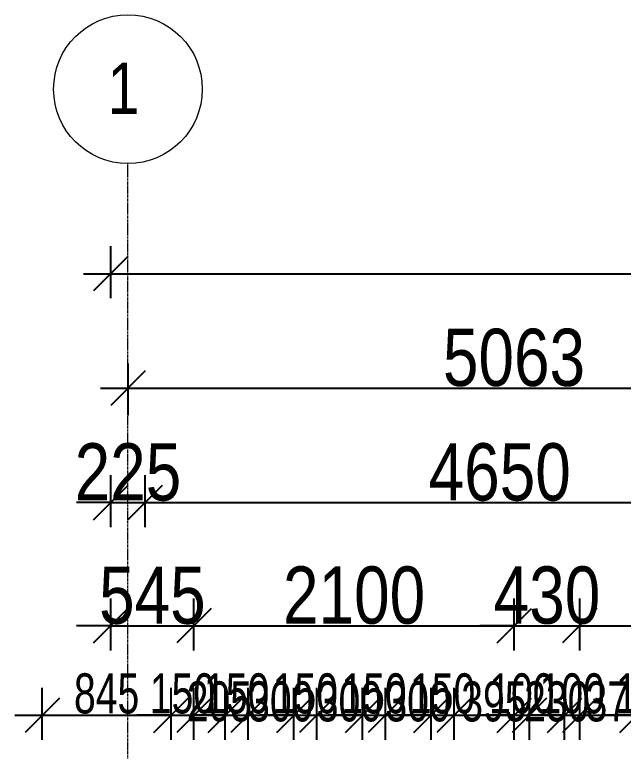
# Model space of a CAD drawing. Header units: millimetres. Extents: x -35190 to 411743, y -233114 to 23872.
# Drawn here: x 128654 to 132645, y 11760 to 16586 of the extents above; entities that cross this region are included whole.
import ezdxf

# ---------------------------------------------------------------- set-up
doc = ezdxf.new("R2010")
doc.units = ezdxf.units.MM
doc.linetypes.add('Grid Line', pattern=[22.225, 12.7, -3.175, 3.175, -3.175])
for name, color, linetype, lineweight in [('A-ANNO-DIMS', 211, 'Continuous', 9), ('S-GRID', 1, 'Continuous', 9), ('S-GRID-IDEN', 1, 'Continuous', 9)]:
    doc.layers.add(name, color=color, linetype=linetype, lineweight=lineweight)
doc.styles.add('Arial_3', font='arial.ttf', dxfattribs={"width": 0.8, "height": 375})
doc.styles.add('Arial_8', font='arial.ttf', dxfattribs={"width": 0.7, "height": 262.5})
doc.dimstyles.new('main_4_5mm', dxfattribs={"dimscale": 304.8, "dimtxt": 382.597275, "dimasz": 0.738189, "dimexe": 0.590551, "dimexo": 0.0625, "dimgap": 0.024606, "dimtad": 1, "dimdec": 0, "dimzin": 0, "dimdsep": 46, "dimtxsty": 'Arial_3', "dimblk1": 'OBLIQUE', "dimblk2": 'OBLIQUE', "dimsah": 1, "dimcen": 0.09, "dimdle": 0.590551, "dimazin": 0, "dimtfac": 1, "dimtdec": 4, "dimtix": 1, "dimtmove": 0, "dimatfit": 3, "dimfxl": 0.590551, "dimfxlon": 1, "dimtvp": 1, "dimtolj": 1, "dimtzin": 0, "dimarcsym": 2})
doc.dimstyles.new('small_3_0mm', dxfattribs={"dimscale": 304.8, "dimtxt": 191.298637, "dimasz": 0.738189, "dimexe": 0.590551, "dimexo": 0.0625, "dimgap": 0.024606, "dimtad": 1, "dimdec": 0, "dimzin": 0, "dimdsep": 46, "dimtxsty": 'Arial_8', "dimblk1": 'OBLIQUE', "dimblk2": 'OBLIQUE', "dimsah": 1, "dimcen": 0.09, "dimdle": 0.590551, "dimazin": 0, "dimtfac": 1, "dimtdec": 4, "dimtix": 1, "dimtmove": 0, "dimatfit": 3, "dimfxl": 0.590551, "dimfxlon": 1, "dimtvp": 1, "dimtolj": 1, "dimtzin": 0, "dimarcsym": 2})
doc.dimstyles.new('small_3_0mm_1', dxfattribs={"dimscale": 304.8, "dimtxt": 191.298637, "dimasz": 0.738189, "dimexe": 0.590551, "dimexo": 0.0625, "dimgap": 0.024606, "dimtad": 1, "dimdec": 0, "dimzin": 0, "dimdsep": 46, "dimtxsty": 'Arial_8', "dimblk1": 'OBLIQUE', "dimblk2": 'OBLIQUE', "dimsah": 1, "dimcen": 0.09, "dimdle": 0.590551, "dimazin": 0, "dimtfac": 1, "dimtdec": 4, "dimtix": 1, "dimtmove": 1, "dimatfit": 3, "dimfxl": 0.590551, "dimfxlon": 1, "dimtvp": 1, "dimtolj": 1, "dimtzin": 0, "dimarcsym": 2})

# ---------------------------------------------------------------- blocks, each defined once
blk = doc.blocks.new('Grid - M_Grid Head - Circle-24584-FIRST FLOOR')
at = {"layer": 'S-GRID-IDEN'}
blk.add_circle((0, 0), 6.5, dxfattribs=at)
blk = doc.blocks.new('_Oblique')
at = {"color": 0, "linetype": 'ByBlock', "lineweight": -2}
blk.add_line((-0.5, -0.5), (0.5, 0.5), dxfattribs=at)
blk = doc.blocks.new('*D3759')
at = {"layer": 'A-ANNO-DIMS', "color": 0, "lineweight": -2, "transparency": 16777216}
for p, q in [((129284.4, 12421.1), (129284.4, 12762)), ((129829.4, 12421.1), (129829.4, 12762)), ((129284.4, 12582), (129059.4, 12582)), ((129284.4, 12582), (129829.4, 12582)), ((129829.4, 12582), (130054.4, 12582))]:
    blk.add_line(p, q, dxfattribs=at)
at = {"layer": 'Defpoints', "color": 0, "transparency": 16777216}
for p in [(129829.4, 12582), (129284.4, 12402), (129829.4, 12402)]:
    blk.add_point(p, dxfattribs=at)
at = {"layer": 'A-ANNO-DIMS', "color": 0, "lineweight": -2, "transparency": 16777216, "xscale": 224.9999999999999, "yscale": 224.9999999999999, "zscale": 224.9999999999999}
blk.add_blockref('_Oblique', (129284.4, 12582), dxfattribs=at)
at = {"layer": 'A-ANNO-DIMS', "color": 0, "lineweight": -2, "transparency": 16777216, "xscale": 224.9999999999999, "yscale": 224.9999999999999, "zscale": 224.9999999999999, "rotation": 180}
blk.add_blockref('_Oblique', (129829.4, 12582), dxfattribs=at)
at = {"layer": 'A-ANNO-DIMS', "color": 0, "transparency": 16777216, "insert": (129556.9, 12780.2), "char_height": 375, "width": 826.41, "attachment_point": 5, "style": 'Arial_3'}
blk.add_mtext('\\A1;545', dxfattribs=at)
blk = doc.blocks.new('*D3760')
at = {"layer": 'A-ANNO-DIMS', "color": 0, "lineweight": -2, "transparency": 16777216}
for p, q in [((129829.4, 12421.1), (129829.4, 12762)), ((131929.4, 12421.1), (131929.4, 12762)), ((129649.4, 12582), (132109.4, 12582))]:
    blk.add_line(p, q, dxfattribs=at)
at = {"layer": 'Defpoints', "color": 0, "transparency": 16777216}
for p in [(131929.4, 12582), (129829.4, 12402), (131929.4, 12402)]:
    blk.add_point(p, dxfattribs=at)
at = {"layer": 'A-ANNO-DIMS', "color": 0, "lineweight": -2, "transparency": 16777216, "xscale": 224.9999999999999, "yscale": 224.9999999999999, "zscale": 224.9999999999999, "rotation": 180}
blk.add_blockref('_Oblique', (129829.4, 12582), dxfattribs=at)
at = {"layer": 'A-ANNO-DIMS', "color": 0, "lineweight": -2, "transparency": 16777216, "xscale": 224.9999999999999, "yscale": 224.9999999999999, "zscale": 224.9999999999999}
blk.add_blockref('_Oblique', (131929.4, 12582), dxfattribs=at)
at = {"layer": 'A-ANNO-DIMS', "color": 0, "transparency": 16777216, "insert": (130879.4, 12781), "char_height": 375, "width": 1101.88, "attachment_point": 5, "style": 'Arial_3'}
blk.add_mtext('\\A1;2100', dxfattribs=at)
blk = doc.blocks.new('*D3761')
at = {"layer": 'A-ANNO-DIMS', "color": 0, "lineweight": -2, "transparency": 16777216}
for p, q in [((131929.4, 12421.1), (131929.4, 12762)), ((132359.4, 12421.1), (132359.4, 12762)), ((131929.4, 12582), (131704.4, 12582)), ((131929.4, 12582), (132359.4, 12582)), ((132359.4, 12582), (132584.4, 12582))]:
    blk.add_line(p, q, dxfattribs=at)
at = {"layer": 'Defpoints', "color": 0, "transparency": 16777216}
for p in [(132359.4, 12582), (131929.4, 12402), (132359.4, 12402)]:
    blk.add_point(p, dxfattribs=at)
at = {"layer": 'A-ANNO-DIMS', "color": 0, "lineweight": -2, "transparency": 16777216, "xscale": 224.9999999999999, "yscale": 224.9999999999999, "zscale": 224.9999999999999}
blk.add_blockref('_Oblique', (131929.4, 12582), dxfattribs=at)
at = {"layer": 'A-ANNO-DIMS', "color": 0, "lineweight": -2, "transparency": 16777216, "xscale": 224.9999999999999, "yscale": 224.9999999999999, "zscale": 224.9999999999999, "rotation": 180}
blk.add_blockref('_Oblique', (132359.4, 12582), dxfattribs=at)
at = {"layer": 'A-ANNO-DIMS', "color": 0, "transparency": 16777216, "insert": (132144.4, 12781.1), "char_height": 375, "width": 826.41, "attachment_point": 5, "style": 'Arial_3'}
blk.add_mtext('\\A1;430', dxfattribs=at)
blk = doc.blocks.new('*D3762')
at = {"layer": 'A-ANNO-DIMS', "color": 0, "lineweight": -2, "transparency": 16777216}
for p, q in [((132359.4, 12421.1), (132359.4, 12762)), ((134159.4, 12421.1), (134159.4, 12762)), ((132179.4, 12582), (134339.4, 12582))]:
    blk.add_line(p, q, dxfattribs=at)
at = {"layer": 'Defpoints', "color": 0, "transparency": 16777216}
for p in [(134159.4, 12582), (132359.4, 12402), (134159.4, 12402)]:
    blk.add_point(p, dxfattribs=at)
at = {"layer": 'A-ANNO-DIMS', "color": 0, "lineweight": -2, "transparency": 16777216, "xscale": 224.9999999999999, "yscale": 224.9999999999999, "zscale": 224.9999999999999, "rotation": 180}
blk.add_blockref('_Oblique', (132359.4, 12582), dxfattribs=at)
at = {"layer": 'A-ANNO-DIMS', "color": 0, "lineweight": -2, "transparency": 16777216, "xscale": 224.9999999999999, "yscale": 224.9999999999999, "zscale": 224.9999999999999}
blk.add_blockref('_Oblique', (134159.4, 12582), dxfattribs=at)
at = {"layer": 'A-ANNO-DIMS', "color": 0, "transparency": 16777216, "insert": (133259.4, 12781), "char_height": 375, "width": 1101.88, "attachment_point": 5, "style": 'Arial_3'}
blk.add_mtext('\\A1;1800', dxfattribs=at)
blk = doc.blocks.new('*D3780')
at = {"layer": 'A-ANNO-DIMS', "color": 0, "lineweight": -2, "transparency": 16777216}
for p, q in [((129396.9, 14300), (129396.9, 13959.1)), ((134459.4, 14300), (134459.4, 13959.1)), ((129216.9, 14139.1), (134639.4, 14139.1))]:
    blk.add_line(p, q, dxfattribs=at)
at = {"layer": 'Defpoints', "color": 0, "transparency": 16777216}
for p in [(129396.9, 14319.1), (134459.4, 14319.1), (134459.4, 14139.1)]:
    blk.add_point(p, dxfattribs=at)
at = {"layer": 'A-ANNO-DIMS', "color": 0, "lineweight": -2, "transparency": 16777216, "xscale": 224.9999999999999, "yscale": 224.9999999999999, "zscale": 224.9999999999999, "rotation": 180}
blk.add_blockref('_Oblique', (129396.9, 14139.1), dxfattribs=at)
at = {"layer": 'A-ANNO-DIMS', "color": 0, "lineweight": -2, "transparency": 16777216, "xscale": 224.9999999999999, "yscale": 224.9999999999999, "zscale": 224.9999999999999}
blk.add_blockref('_Oblique', (134459.4, 14139.1), dxfattribs=at)
at = {"layer": 'A-ANNO-DIMS', "color": 0, "transparency": 16777216, "insert": (131928.1, 14338.2), "char_height": 375, "width": 1101.88, "attachment_point": 5, "style": 'Arial_3'}
blk.add_mtext('\\A1;5063', dxfattribs=at)
blk = doc.blocks.new('*D3790')
at = {"layer": 'A-ANNO-DIMS', "color": 0, "lineweight": -2, "transparency": 16777216}
for p, q in [((129284.4, 13228.1), (129284.4, 13569.1)), ((129509.4, 13228.1), (129509.4, 13569.1)), ((129284.4, 13389.1), (129059.4, 13389.1)), ((129284.4, 13389.1), (129509.4, 13389.1)), ((129509.4, 13389.1), (129734.4, 13389.1))]:
    blk.add_line(p, q, dxfattribs=at)
at = {"layer": 'Defpoints', "color": 0, "transparency": 16777216}
for p in [(129509.4, 13389.1), (129284.4, 13209.1), (129509.4, 13209.1)]:
    blk.add_point(p, dxfattribs=at)
at = {"layer": 'A-ANNO-DIMS', "color": 0, "lineweight": -2, "transparency": 16777216, "xscale": 224.9999999999999, "yscale": 224.9999999999999, "zscale": 224.9999999999999}
blk.add_blockref('_Oblique', (129284.4, 13389.1), dxfattribs=at)
at = {"layer": 'A-ANNO-DIMS', "color": 0, "lineweight": -2, "transparency": 16777216, "xscale": 224.9999999999999, "yscale": 224.9999999999999, "zscale": 224.9999999999999, "rotation": 180}
blk.add_blockref('_Oblique', (129509.4, 13389.1), dxfattribs=at)
at = {"layer": 'A-ANNO-DIMS', "color": 0, "transparency": 16777216, "insert": (129396.9, 13588), "char_height": 375, "width": 826.41, "attachment_point": 5, "style": 'Arial_3'}
blk.add_mtext('\\A1;225', dxfattribs=at)
blk = doc.blocks.new('*D3791')
at = {"layer": 'A-ANNO-DIMS', "color": 0, "lineweight": -2, "transparency": 16777216}
for p, q in [((129509.4, 13228.1), (129509.4, 13569.1)), ((134159.4, 13228.1), (134159.4, 13569.1)), ((129329.4, 13389.1), (134339.4, 13389.1))]:
    blk.add_line(p, q, dxfattribs=at)
at = {"layer": 'Defpoints', "color": 0, "transparency": 16777216}
for p in [(134159.4, 13389.1), (129509.4, 13209.1), (134159.4, 13209.1)]:
    blk.add_point(p, dxfattribs=at)
at = {"layer": 'A-ANNO-DIMS', "color": 0, "lineweight": -2, "transparency": 16777216, "xscale": 224.9999999999999, "yscale": 224.9999999999999, "zscale": 224.9999999999999, "rotation": 180}
blk.add_blockref('_Oblique', (129509.4, 13389.1), dxfattribs=at)
at = {"layer": 'A-ANNO-DIMS', "color": 0, "lineweight": -2, "transparency": 16777216, "xscale": 224.9999999999999, "yscale": 224.9999999999999, "zscale": 224.9999999999999}
blk.add_blockref('_Oblique', (134159.4, 13389.1), dxfattribs=at)
at = {"layer": 'A-ANNO-DIMS', "color": 0, "transparency": 16777216, "insert": (131834.4, 13588), "char_height": 375, "width": 1101.88, "attachment_point": 5, "style": 'Arial_3'}
blk.add_mtext('\\A1;4650', dxfattribs=at)
blk = doc.blocks.new('*D3813')
at = {"layer": 'A-ANNO-DIMS', "color": 0, "lineweight": -2, "transparency": 16777216}
for p, q in [((129284.4, 14728.1), (129284.4, 15069.1)), ((181559.4, 14728.1), (181559.4, 15069.1)), ((129104.4, 14889.1), (181739.4, 14889.1))]:
    blk.add_line(p, q, dxfattribs=at)
at = {"layer": 'Defpoints', "color": 0, "transparency": 16777216}
for p in [(181559.4, 14889.1), (129284.4, 14709.1), (181559.4, 14709.1)]:
    blk.add_point(p, dxfattribs=at)
at = {"layer": 'A-ANNO-DIMS', "color": 0, "lineweight": -2, "transparency": 16777216, "xscale": 224.9999999999999, "yscale": 224.9999999999999, "zscale": 224.9999999999999, "rotation": 180}
blk.add_blockref('_Oblique', (129284.4, 14889.1), dxfattribs=at)
at = {"layer": 'A-ANNO-DIMS', "color": 0, "lineweight": -2, "transparency": 16777216, "xscale": 224.9999999999999, "yscale": 224.9999999999999, "zscale": 224.9999999999999}
blk.add_blockref('_Oblique', (181559.4, 14889.1), dxfattribs=at)
at = {"layer": 'A-ANNO-DIMS', "color": 0, "transparency": 16777216, "insert": (155421.9, 15088), "char_height": 375, "width": 1377.35, "attachment_point": 5, "style": 'Arial_3'}
blk.add_mtext('\\A1;52275', dxfattribs=at)
blk = doc.blocks.new('*D4071')
at = {"layer": 'A-ANNO-DIMS', "color": 0, "lineweight": -2, "transparency": 16777216}
for p, q in [((128834.4, 11835), (128834.4, 12176)), ((129679.4, 11835), (129679.4, 12176)), ((128654.4, 11996), (129859.4, 11996))]:
    blk.add_line(p, q, dxfattribs=at)
at = {"layer": 'Defpoints', "color": 0, "transparency": 16777216}
for p in [(129679.4, 11996), (128834.4, 11816), (129679.4, 11816)]:
    blk.add_point(p, dxfattribs=at)
at = {"layer": 'A-ANNO-DIMS', "color": 0, "lineweight": -2, "transparency": 16777216, "xscale": 224.9999999999999, "yscale": 224.9999999999999, "zscale": 224.9999999999999, "rotation": 180}
blk.add_blockref('_Oblique', (128834.4, 11996), dxfattribs=at)
at = {"layer": 'A-ANNO-DIMS', "color": 0, "lineweight": -2, "transparency": 16777216, "xscale": 224.9999999999999, "yscale": 224.9999999999999, "zscale": 224.9999999999999}
blk.add_blockref('_Oblique', (129679.4, 11996), dxfattribs=at)
at = {"layer": 'A-ANNO-DIMS', "color": 0, "transparency": 16777216, "insert": (129256.9, 12137.5), "char_height": 262.5, "width": 360.23, "attachment_point": 5, "style": 'Arial_8'}
blk.add_mtext('\\A1;845', dxfattribs=at)
blk = doc.blocks.new('*D4072')
at = {"layer": 'A-ANNO-DIMS', "color": 0, "lineweight": -2, "transparency": 16777216}
for p, q in [((129679.4, 11835), (129679.4, 12176)), ((129829.4, 11835), (129829.4, 12176)), ((129679.4, 11996), (129454.4, 11996)), ((129679.4, 11996), (129829.4, 11996)), ((129829.4, 11996), (130054.4, 11996))]:
    blk.add_line(p, q, dxfattribs=at)
at = {"layer": 'Defpoints', "color": 0, "transparency": 16777216}
for p in [(129829.4, 11996), (129679.4, 11816), (129829.4, 11816)]:
    blk.add_point(p, dxfattribs=at)
at = {"layer": 'A-ANNO-DIMS', "color": 0, "lineweight": -2, "transparency": 16777216, "xscale": 224.9999999999999, "yscale": 224.9999999999999, "zscale": 224.9999999999999}
blk.add_blockref('_Oblique', (129679.4, 11996), dxfattribs=at)
at = {"layer": 'A-ANNO-DIMS', "color": 0, "lineweight": -2, "transparency": 16777216, "xscale": 224.9999999999999, "yscale": 224.9999999999999, "zscale": 224.9999999999999, "rotation": 180}
blk.add_blockref('_Oblique', (129829.4, 11996), dxfattribs=at)
at = {"layer": 'A-ANNO-DIMS', "color": 0, "transparency": 16777216, "insert": (129754.4, 12137.5), "char_height": 262.5, "width": 360.23, "attachment_point": 5, "style": 'Arial_8'}
blk.add_mtext('\\A1;150', dxfattribs=at)
blk = doc.blocks.new('*D4073')
at = {"layer": 'A-ANNO-DIMS', "color": 0, "lineweight": -2, "transparency": 16777216}
for p, q in [((129829.4, 11835), (129829.4, 12176)), ((130034.8, 11835), (130034.8, 12176)), ((129649.4, 11996), (130214.8, 11996))]:
    blk.add_line(p, q, dxfattribs=at)
at = {"layer": 'Defpoints', "color": 0, "transparency": 16777216}
for p in [(130034.8, 11996), (129829.4, 11816), (130034.8, 11816)]:
    blk.add_point(p, dxfattribs=at)
at = {"layer": 'A-ANNO-DIMS', "color": 0, "lineweight": -2, "transparency": 16777216, "xscale": 224.9999999999999, "yscale": 224.9999999999999, "zscale": 224.9999999999999, "rotation": 180}
blk.add_blockref('_Oblique', (129829.4, 11996), dxfattribs=at)
at = {"layer": 'A-ANNO-DIMS', "color": 0, "lineweight": -2, "transparency": 16777216, "xscale": 224.9999999999999, "yscale": 224.9999999999999, "zscale": 224.9999999999999}
blk.add_blockref('_Oblique', (130034.8, 11996), dxfattribs=at)
at = {"layer": 'A-ANNO-DIMS', "color": 0, "transparency": 16777216, "insert": (129782, 12218.2), "char_height": 262.5, "width": 360.23, "attachment_point": 1, "line_spacing_factor": 0.941778, "style": 'Arial_8'}
blk.add_mtext('\\A1;205', dxfattribs=at)
blk = doc.blocks.new('*D4074')
at = {"layer": 'A-ANNO-DIMS', "color": 0, "lineweight": -2, "transparency": 16777216}
for p, q in [((130034.8, 11835), (130034.8, 12176)), ((130184.8, 11835), (130184.8, 12176)), ((130034.8, 11996), (129809.8, 11996)), ((130034.8, 11996), (130184.8, 11996)), ((130184.8, 11996), (130409.8, 11996))]:
    blk.add_line(p, q, dxfattribs=at)
at = {"layer": 'Defpoints', "color": 0, "transparency": 16777216}
for p in [(130184.8, 11996), (130034.8, 11816), (130184.8, 11816)]:
    blk.add_point(p, dxfattribs=at)
at = {"layer": 'A-ANNO-DIMS', "color": 0, "lineweight": -2, "transparency": 16777216, "xscale": 224.9999999999999, "yscale": 224.9999999999999, "zscale": 224.9999999999999}
blk.add_blockref('_Oblique', (130034.8, 11996), dxfattribs=at)
at = {"layer": 'A-ANNO-DIMS', "color": 0, "lineweight": -2, "transparency": 16777216, "xscale": 224.9999999999999, "yscale": 224.9999999999999, "zscale": 224.9999999999999, "rotation": 180}
blk.add_blockref('_Oblique', (130184.8, 11996), dxfattribs=at)
at = {"layer": 'A-ANNO-DIMS', "color": 0, "transparency": 16777216, "insert": (130109.8, 12137.5), "char_height": 262.5, "width": 360.23, "attachment_point": 5, "style": 'Arial_8'}
blk.add_mtext('\\A1;150', dxfattribs=at)
blk = doc.blocks.new('*D4075')
at = {"layer": 'A-ANNO-DIMS', "color": 0, "lineweight": -2, "transparency": 16777216}
for p, q in [((130184.8, 11835), (130184.8, 12176)), ((130484.8, 11835), (130484.8, 12176)), ((130004.8, 11996), (130664.8, 11996))]:
    blk.add_line(p, q, dxfattribs=at)
at = {"layer": 'Defpoints', "color": 0, "transparency": 16777216}
for p in [(130484.8, 11996), (130184.8, 11816), (130484.8, 11816)]:
    blk.add_point(p, dxfattribs=at)
at = {"layer": 'A-ANNO-DIMS', "color": 0, "lineweight": -2, "transparency": 16777216, "xscale": 224.9999999999999, "yscale": 224.9999999999999, "zscale": 224.9999999999999, "rotation": 180}
blk.add_blockref('_Oblique', (130184.8, 11996), dxfattribs=at)
at = {"layer": 'A-ANNO-DIMS', "color": 0, "lineweight": -2, "transparency": 16777216, "xscale": 224.9999999999999, "yscale": 224.9999999999999, "zscale": 224.9999999999999}
blk.add_blockref('_Oblique', (130484.8, 11996), dxfattribs=at)
at = {"layer": 'A-ANNO-DIMS', "color": 0, "transparency": 16777216, "insert": (130184.7, 12218.2), "char_height": 262.5, "width": 360.23, "attachment_point": 1, "line_spacing_factor": 0.941778, "style": 'Arial_8'}
blk.add_mtext('\\A1;300', dxfattribs=at)
blk = doc.blocks.new('*D4076')
at = {"layer": 'A-ANNO-DIMS', "color": 0, "lineweight": -2, "transparency": 16777216}
for p, q in [((130484.8, 11835), (130484.8, 12176)), ((130634.8, 11835), (130634.8, 12176)), ((130484.8, 11996), (130259.8, 11996)), ((130484.8, 11996), (130634.8, 11996)), ((130634.8, 11996), (130859.8, 11996))]:
    blk.add_line(p, q, dxfattribs=at)
at = {"layer": 'Defpoints', "color": 0, "transparency": 16777216}
for p in [(130634.8, 11996), (130484.8, 11816), (130634.8, 11816)]:
    blk.add_point(p, dxfattribs=at)
at = {"layer": 'A-ANNO-DIMS', "color": 0, "lineweight": -2, "transparency": 16777216, "xscale": 224.9999999999999, "yscale": 224.9999999999999, "zscale": 224.9999999999999}
blk.add_blockref('_Oblique', (130484.8, 11996), dxfattribs=at)
at = {"layer": 'A-ANNO-DIMS', "color": 0, "lineweight": -2, "transparency": 16777216, "xscale": 224.9999999999999, "yscale": 224.9999999999999, "zscale": 224.9999999999999, "rotation": 180}
blk.add_blockref('_Oblique', (130634.8, 11996), dxfattribs=at)
at = {"layer": 'A-ANNO-DIMS', "color": 0, "transparency": 16777216, "insert": (130559.8, 12137.5), "char_height": 262.5, "width": 360.23, "attachment_point": 5, "style": 'Arial_8'}
blk.add_mtext('\\A1;150', dxfattribs=at)
blk = doc.blocks.new('*D4077')
at = {"layer": 'A-ANNO-DIMS', "color": 0, "lineweight": -2, "transparency": 16777216}
for p, q in [((130634.8, 11835), (130634.8, 12176)), ((130934.8, 11835), (130934.8, 12176)), ((130454.8, 11996), (131114.8, 11996))]:
    blk.add_line(p, q, dxfattribs=at)
at = {"layer": 'Defpoints', "color": 0, "transparency": 16777216}
for p in [(130934.8, 11996), (130634.8, 11816), (130934.8, 11816)]:
    blk.add_point(p, dxfattribs=at)
at = {"layer": 'A-ANNO-DIMS', "color": 0, "lineweight": -2, "transparency": 16777216, "xscale": 224.9999999999999, "yscale": 224.9999999999999, "zscale": 224.9999999999999, "rotation": 180}
blk.add_blockref('_Oblique', (130634.8, 11996), dxfattribs=at)
at = {"layer": 'A-ANNO-DIMS', "color": 0, "lineweight": -2, "transparency": 16777216, "xscale": 224.9999999999999, "yscale": 224.9999999999999, "zscale": 224.9999999999999}
blk.add_blockref('_Oblique', (130934.8, 11996), dxfattribs=at)
at = {"layer": 'A-ANNO-DIMS', "color": 0, "transparency": 16777216, "insert": (130634.7, 12218.2), "char_height": 262.5, "width": 360.23, "attachment_point": 1, "line_spacing_factor": 0.941778, "style": 'Arial_8'}
blk.add_mtext('\\A1;300', dxfattribs=at)
blk = doc.blocks.new('*D4078')
at = {"layer": 'A-ANNO-DIMS', "color": 0, "lineweight": -2, "transparency": 16777216}
for p, q in [((130934.8, 11835), (130934.8, 12176)), ((131084.8, 11835), (131084.8, 12176)), ((130934.8, 11996), (130709.8, 11996)), ((130934.8, 11996), (131084.8, 11996)), ((131084.8, 11996), (131309.8, 11996))]:
    blk.add_line(p, q, dxfattribs=at)
at = {"layer": 'Defpoints', "color": 0, "transparency": 16777216}
for p in [(131084.8, 11996), (130934.8, 11816), (131084.8, 11816)]:
    blk.add_point(p, dxfattribs=at)
at = {"layer": 'A-ANNO-DIMS', "color": 0, "lineweight": -2, "transparency": 16777216, "xscale": 224.9999999999999, "yscale": 224.9999999999999, "zscale": 224.9999999999999}
blk.add_blockref('_Oblique', (130934.8, 11996), dxfattribs=at)
at = {"layer": 'A-ANNO-DIMS', "color": 0, "lineweight": -2, "transparency": 16777216, "xscale": 224.9999999999999, "yscale": 224.9999999999999, "zscale": 224.9999999999999, "rotation": 180}
blk.add_blockref('_Oblique', (131084.8, 11996), dxfattribs=at)
at = {"layer": 'A-ANNO-DIMS', "color": 0, "transparency": 16777216, "insert": (131009.8, 12137.5), "char_height": 262.5, "width": 360.23, "attachment_point": 5, "style": 'Arial_8'}
blk.add_mtext('\\A1;150', dxfattribs=at)
blk = doc.blocks.new('*D4079')
at = {"layer": 'A-ANNO-DIMS', "color": 0, "lineweight": -2, "transparency": 16777216}
for p, q in [((131084.8, 11835), (131084.8, 12176)), ((131384.8, 11835), (131384.8, 12176)), ((130904.8, 11996), (131564.8, 11996))]:
    blk.add_line(p, q, dxfattribs=at)
at = {"layer": 'Defpoints', "color": 0, "transparency": 16777216}
for p in [(131384.8, 11996), (131084.8, 11816), (131384.8, 11816)]:
    blk.add_point(p, dxfattribs=at)
at = {"layer": 'A-ANNO-DIMS', "color": 0, "lineweight": -2, "transparency": 16777216, "xscale": 224.9999999999999, "yscale": 224.9999999999999, "zscale": 224.9999999999999, "rotation": 180}
blk.add_blockref('_Oblique', (131084.8, 11996), dxfattribs=at)
at = {"layer": 'A-ANNO-DIMS', "color": 0, "lineweight": -2, "transparency": 16777216, "xscale": 224.9999999999999, "yscale": 224.9999999999999, "zscale": 224.9999999999999}
blk.add_blockref('_Oblique', (131384.8, 11996), dxfattribs=at)
at = {"layer": 'A-ANNO-DIMS', "color": 0, "transparency": 16777216, "insert": (131084.7, 12218.2), "char_height": 262.5, "width": 360.23, "attachment_point": 1, "line_spacing_factor": 0.941778, "style": 'Arial_8'}
blk.add_mtext('\\A1;300', dxfattribs=at)
blk = doc.blocks.new('*D4080')
at = {"layer": 'A-ANNO-DIMS', "color": 0, "lineweight": -2, "transparency": 16777216}
for p, q in [((131384.8, 11835), (131384.8, 12176)), ((131534.8, 11835), (131534.8, 12176)), ((131384.8, 11996), (131159.8, 11996)), ((131384.8, 11996), (131534.8, 11996)), ((131534.8, 11996), (131759.8, 11996))]:
    blk.add_line(p, q, dxfattribs=at)
at = {"layer": 'Defpoints', "color": 0, "transparency": 16777216}
for p in [(131534.8, 11996), (131384.8, 11816), (131534.8, 11816)]:
    blk.add_point(p, dxfattribs=at)
at = {"layer": 'A-ANNO-DIMS', "color": 0, "lineweight": -2, "transparency": 16777216, "xscale": 224.9999999999999, "yscale": 224.9999999999999, "zscale": 224.9999999999999}
blk.add_blockref('_Oblique', (131384.8, 11996), dxfattribs=at)
at = {"layer": 'A-ANNO-DIMS', "color": 0, "lineweight": -2, "transparency": 16777216, "xscale": 224.9999999999999, "yscale": 224.9999999999999, "zscale": 224.9999999999999, "rotation": 180}
blk.add_blockref('_Oblique', (131534.8, 11996), dxfattribs=at)
at = {"layer": 'A-ANNO-DIMS', "color": 0, "transparency": 16777216, "insert": (131459.8, 12137.5), "char_height": 262.5, "width": 360.23, "attachment_point": 5, "style": 'Arial_8'}
blk.add_mtext('\\A1;150', dxfattribs=at)
blk = doc.blocks.new('*D4081')
at = {"layer": 'A-ANNO-DIMS', "color": 0, "lineweight": -2, "transparency": 16777216}
for p, q in [((131534.8, 11835), (131534.8, 12176)), ((131929.4, 11835), (131929.4, 12176)), ((131354.8, 11996), (132109.4, 11996))]:
    blk.add_line(p, q, dxfattribs=at)
at = {"layer": 'Defpoints', "color": 0, "transparency": 16777216}
for p in [(131929.4, 11996), (131534.8, 11816), (131929.4, 11816)]:
    blk.add_point(p, dxfattribs=at)
at = {"layer": 'A-ANNO-DIMS', "color": 0, "lineweight": -2, "transparency": 16777216, "xscale": 224.9999999999999, "yscale": 224.9999999999999, "zscale": 224.9999999999999, "rotation": 180}
blk.add_blockref('_Oblique', (131534.8, 11996), dxfattribs=at)
at = {"layer": 'A-ANNO-DIMS', "color": 0, "lineweight": -2, "transparency": 16777216, "xscale": 224.9999999999999, "yscale": 224.9999999999999, "zscale": 224.9999999999999}
blk.add_blockref('_Oblique', (131929.4, 11996), dxfattribs=at)
at = {"layer": 'A-ANNO-DIMS', "color": 0, "transparency": 16777216, "insert": (131582, 12218.2), "char_height": 262.5, "width": 360.23, "attachment_point": 1, "line_spacing_factor": 0.941778, "style": 'Arial_8'}
blk.add_mtext('\\A1;395', dxfattribs=at)
blk = doc.blocks.new('*D4082')
at = {"layer": 'A-ANNO-DIMS', "color": 0, "lineweight": -2, "transparency": 16777216}
for p, q in [((131929.4, 11835), (131929.4, 12176)), ((132029.4, 11835), (132029.4, 12176)), ((131929.4, 11996), (131704.4, 11996)), ((131929.4, 11996), (132029.4, 11996)), ((132029.4, 11996), (132254.4, 11996))]:
    blk.add_line(p, q, dxfattribs=at)
at = {"layer": 'Defpoints', "color": 0, "transparency": 16777216}
for p in [(132029.4, 11996), (131929.4, 11816), (132029.4, 11816)]:
    blk.add_point(p, dxfattribs=at)
at = {"layer": 'A-ANNO-DIMS', "color": 0, "lineweight": -2, "transparency": 16777216, "xscale": 224.9999999999999, "yscale": 224.9999999999999, "zscale": 224.9999999999999}
blk.add_blockref('_Oblique', (131929.4, 11996), dxfattribs=at)
at = {"layer": 'A-ANNO-DIMS', "color": 0, "lineweight": -2, "transparency": 16777216, "xscale": 224.9999999999999, "yscale": 224.9999999999999, "zscale": 224.9999999999999, "rotation": 180}
blk.add_blockref('_Oblique', (132029.4, 11996), dxfattribs=at)
at = {"layer": 'A-ANNO-DIMS', "color": 0, "transparency": 16777216, "insert": (131979.4, 12137.5), "char_height": 262.5, "width": 360.23, "attachment_point": 5, "style": 'Arial_8'}
blk.add_mtext('\\A1;100', dxfattribs=at)
blk = doc.blocks.new('*D4083')
at = {"layer": 'A-ANNO-DIMS', "color": 0, "lineweight": -2, "transparency": 16777216}
for p, q in [((132029.4, 11835), (132029.4, 12176)), ((132259.4, 11835), (132259.4, 12176)), ((131849.4, 11996), (132439.4, 11996))]:
    blk.add_line(p, q, dxfattribs=at)
at = {"layer": 'Defpoints', "color": 0, "transparency": 16777216}
for p in [(132259.4, 11996), (132029.4, 11816), (132259.4, 11816)]:
    blk.add_point(p, dxfattribs=at)
at = {"layer": 'A-ANNO-DIMS', "color": 0, "lineweight": -2, "transparency": 16777216, "xscale": 224.9999999999999, "yscale": 224.9999999999999, "zscale": 224.9999999999999, "rotation": 180}
blk.add_blockref('_Oblique', (132029.4, 11996), dxfattribs=at)
at = {"layer": 'A-ANNO-DIMS', "color": 0, "lineweight": -2, "transparency": 16777216, "xscale": 224.9999999999999, "yscale": 224.9999999999999, "zscale": 224.9999999999999}
blk.add_blockref('_Oblique', (132259.4, 11996), dxfattribs=at)
at = {"layer": 'A-ANNO-DIMS', "color": 0, "transparency": 16777216, "insert": (131994.3, 12218.2), "char_height": 262.5, "width": 360.23, "attachment_point": 1, "line_spacing_factor": 0.941778, "style": 'Arial_8'}
blk.add_mtext('\\A1;230', dxfattribs=at)
blk = doc.blocks.new('*D4084')
at = {"layer": 'A-ANNO-DIMS', "color": 0, "lineweight": -2, "transparency": 16777216}
for p, q in [((132259.4, 11835), (132259.4, 12176)), ((132359.4, 11835), (132359.4, 12176)), ((132259.4, 11996), (132034.4, 11996)), ((132259.4, 11996), (132359.4, 11996)), ((132359.4, 11996), (132584.4, 11996))]:
    blk.add_line(p, q, dxfattribs=at)
at = {"layer": 'Defpoints', "color": 0, "transparency": 16777216}
for p in [(132359.4, 11996), (132259.4, 11816), (132359.4, 11816)]:
    blk.add_point(p, dxfattribs=at)
at = {"layer": 'A-ANNO-DIMS', "color": 0, "lineweight": -2, "transparency": 16777216, "xscale": 224.9999999999999, "yscale": 224.9999999999999, "zscale": 224.9999999999999}
blk.add_blockref('_Oblique', (132259.4, 11996), dxfattribs=at)
at = {"layer": 'A-ANNO-DIMS', "color": 0, "lineweight": -2, "transparency": 16777216, "xscale": 224.9999999999999, "yscale": 224.9999999999999, "zscale": 224.9999999999999, "rotation": 180}
blk.add_blockref('_Oblique', (132359.4, 11996), dxfattribs=at)
at = {"layer": 'A-ANNO-DIMS', "color": 0, "transparency": 16777216, "insert": (132309.4, 12137.5), "char_height": 262.5, "width": 360.23, "attachment_point": 5, "style": 'Arial_8'}
blk.add_mtext('\\A1;100', dxfattribs=at)
blk = doc.blocks.new('*D4085')
at = {"layer": 'A-ANNO-DIMS', "color": 0, "lineweight": -2, "transparency": 16777216}
for p, q in [((132359.4, 11835), (132359.4, 12176)), ((132734.8, 11835), (132734.8, 12176)), ((132179.4, 11996), (132914.8, 11996))]:
    blk.add_line(p, q, dxfattribs=at)
at = {"layer": 'Defpoints', "color": 0, "transparency": 16777216}
for p in [(132734.8, 11996), (132359.4, 11816), (132734.8, 11816)]:
    blk.add_point(p, dxfattribs=at)
at = {"layer": 'A-ANNO-DIMS', "color": 0, "lineweight": -2, "transparency": 16777216, "xscale": 224.9999999999999, "yscale": 224.9999999999999, "zscale": 224.9999999999999, "rotation": 180}
blk.add_blockref('_Oblique', (132359.4, 11996), dxfattribs=at)
at = {"layer": 'A-ANNO-DIMS', "color": 0, "lineweight": -2, "transparency": 16777216, "xscale": 224.9999999999999, "yscale": 224.9999999999999, "zscale": 224.9999999999999}
blk.add_blockref('_Oblique', (132734.8, 11996), dxfattribs=at)
at = {"layer": 'A-ANNO-DIMS', "color": 0, "transparency": 16777216, "insert": (132397, 12218.2), "char_height": 262.5, "width": 360.23, "attachment_point": 1, "line_spacing_factor": 0.941778, "style": 'Arial_8'}
blk.add_mtext('\\A1;375', dxfattribs=at)
blk = doc.blocks.new('*D4086')
at = {"layer": 'A-ANNO-DIMS', "color": 0, "lineweight": -2, "transparency": 16777216}
for p, q in [((132734.8, 11835), (132734.8, 12176)), ((132884.8, 11835), (132884.8, 12176)), ((132734.8, 11996), (132509.8, 11996)), ((132734.8, 11996), (132884.8, 11996)), ((132884.8, 11996), (133109.8, 11996))]:
    blk.add_line(p, q, dxfattribs=at)
at = {"layer": 'Defpoints', "color": 0, "transparency": 16777216}
for p in [(132884.8, 11996), (132734.8, 11816), (132884.8, 11816)]:
    blk.add_point(p, dxfattribs=at)
at = {"layer": 'A-ANNO-DIMS', "color": 0, "lineweight": -2, "transparency": 16777216, "xscale": 224.9999999999999, "yscale": 224.9999999999999, "zscale": 224.9999999999999}
blk.add_blockref('_Oblique', (132734.8, 11996), dxfattribs=at)
at = {"layer": 'A-ANNO-DIMS', "color": 0, "lineweight": -2, "transparency": 16777216, "xscale": 224.9999999999999, "yscale": 224.9999999999999, "zscale": 224.9999999999999, "rotation": 180}
blk.add_blockref('_Oblique', (132884.8, 11996), dxfattribs=at)
at = {"layer": 'A-ANNO-DIMS', "color": 0, "transparency": 16777216, "insert": (132809.8, 12137.5), "char_height": 262.5, "width": 360.23, "attachment_point": 5, "style": 'Arial_8'}
blk.add_mtext('\\A1;150', dxfattribs=at)

msp = doc.modelspace()

# ---------------------------------------------------------------- linework, layer by layer
at = {"layer": 'S-GRID', "linetype": 'Grid Line'}
msp.add_line((129396.9, -26662), (129396.9, 15610.8), dxfattribs=at)

# ---------------------------------------------------------------- block references
at = {"layer": 'S-GRID-IDEN', "xscale": 74.99999999999996, "yscale": 74.99999999999996, "zscale": 74.99999999999996}
msp.add_blockref('Grid - M_Grid Head - Circle-24584-FIRST FLOOR', (129396.9, 16098.3), dxfattribs=at)

# ---------------------------------------------------------------- dimensions: what is measured, and where the dimension line sits
at = {"layer": 'A-ANNO-DIMS'}
for base, p1, p2, dimstyle, override, picture, middle in [((181559.4, 14889.1), (129284.4, 14709.1), (181559.4, 14709.1), 'main_4_5mm', {"dimpost": '<>', "dimfxl": 52275}, '*D3813', (155421.9, 15088)), ((134459.3591144, 14139.0818099), (129396.8591144, 14319.0818099), (134459.3591144, 14319.0818099), 'main_4_5mm', {"dimpost": '<>', "dimfxl": 5062.5}, '*D3780', (131928.1091144, 14338.1745794)), ((129509.4, 13389.1), (129284.4, 13209.1), (129509.4, 13209.1), 'main_4_5mm', {"dimpost": '<>', "dimfxl": 225}, '*D3790', (129396.9, 13588)), ((134159.4, 13389.1), (129509.4, 13209.1), (134159.4, 13209.1), 'main_4_5mm', {"dimpost": '<>', "dimfxl": 4650}, '*D3791', (131834.4, 13588)), ((129829.4, 12582), (129284.4, 12402), (129829.4, 12402), 'main_4_5mm', {"dimpost": '<>', "dimfxl": 545}, '*D3759', (129556.9, 12780.2)), ((131929.4, 12582), (129829.4, 12402), (131929.4, 12402), 'main_4_5mm', {"dimpost": '<>', "dimfxl": 2100}, '*D3760', (130879.4, 12781)), ((132359.4, 12582), (131929.4, 12402), (132359.4, 12402), 'main_4_5mm', {"dimpost": '<>', "dimfxl": 430}, '*D3761', (132144.4, 12781.1)), ((134159.4, 12582), (132359.4, 12402), (134159.4, 12402), 'main_4_5mm', {"dimpost": '<>', "dimfxl": 1800}, '*D3762', (133259.4, 12781)), ((129679.4, 11996), (128834.4, 11816), (129679.4, 11816), 'small_3_0mm', {"dimpost": '<>', "dimfxl": 845}, '*D4071', (129256.9, 12137.5)), ((129829.4, 11996), (129679.4, 11816), (129829.4, 11816), 'small_3_0mm', {"dimpost": '<>', "dimfxl": 150}, '*D4072', (129754.4, 12137.5)), ((130184.8, 11996), (130034.8, 11816), (130184.8, 11816), 'small_3_0mm', {"dimpost": '<>', "dimfxl": 150}, '*D4074', (130109.8, 12137.5)), ((130634.8, 11996), (130484.8, 11816), (130634.8, 11816), 'small_3_0mm', {"dimpost": '<>', "dimfxl": 150}, '*D4076', (130559.8, 12137.5)), ((131084.8, 11996), (130934.8, 11816), (131084.8, 11816), 'small_3_0mm', {"dimpost": '<>', "dimfxl": 150}, '*D4078', (131009.8, 12137.5)), ((131534.8, 11996), (131384.8, 11816), (131534.8, 11816), 'small_3_0mm', {"dimpost": '<>', "dimfxl": 150}, '*D4080', (131459.8, 12137.5)), ((132029.4, 11996), (131929.4, 11816), (132029.4, 11816), 'small_3_0mm', {"dimpost": '<>', "dimfxl": 100}, '*D4082', (131979.4, 12137.5)), ((132359.4, 11996), (132259.4, 11816), (132359.4, 11816), 'small_3_0mm', {"dimpost": '<>', "dimfxl": 100}, '*D4084', (132309.4, 12137.5)), ((132884.8, 11996), (132734.8, 11816), (132884.8, 11816), 'small_3_0mm', {"dimpost": '<>', "dimfxl": 150}, '*D4086', (132809.8, 12137.5))]:
    dim = msp.add_linear_dim(base=base, p1=p1, p2=p2, dimstyle=dimstyle, override=override, dxfattribs=at)
    dim.commit()
    dim.dimension.update_dxf_attribs({"geometry": picture, "text_midpoint": middle})
for base, p1, p2, override, picture, middle in [((130034.8, 11996), (129829.4, 11816), (130034.8, 11816), {"dimpost": '<>', "dimfxl": 205.390896}, '*D4073', (129962.1, 11860.7)), ((130484.8, 11996), (130184.8, 11816), (130484.8, 11816), {"dimpost": '<>', "dimfxl": 300}, '*D4075', (130364.8, 11860.7)), ((130934.8, 11996), (130634.8, 11816), (130934.8, 11816), {"dimpost": '<>', "dimfxl": 300}, '*D4077', (130814.8, 11860.7)), ((131384.8, 11996), (131084.8, 11816), (131384.8, 11816), {"dimpost": '<>', "dimfxl": 300}, '*D4079', (131264.8, 11860.7)), ((131929.4, 11996), (131534.8, 11816), (131929.4, 11816), {"dimpost": '<>', "dimfxl": 394.609104}, '*D4081', (131762.1, 11860.7)), ((132259.4, 11996), (132029.4, 11816), (132259.4, 11816), {"dimpost": '<>', "dimfxl": 230}, '*D4083', (132174.4, 11860.7)), ((132734.8, 11996), (132359.4, 11816), (132734.8, 11816), {"dimpost": '<>', "dimfxl": 375.390896}, '*D4085', (132577.1, 11860.7))]:
    dim = msp.add_linear_dim(base=base, p1=p1, p2=p2, dimstyle='small_3_0mm_1', override=override, dxfattribs=at)
    dim.commit()
    dim.dimension.update_dxf_attribs({"geometry": picture, "text_midpoint": middle, "dimtype": 160})

# ---------------------------------------------------------------- next in the draw order: texts
at = {"layer": 'S-GRID-IDEN', "insert": (129262.9, 16272.7), "char_height": 337.5, "width": 318.671, "attachment_point": 1, "style": 'Arial_3', "bg_fill": 3, "box_fill_scale": 1.25, "bg_fill_color": 256, "bg_fill_true_color": 13158600, "bg_fill_transparency": 0}
msp.add_mtext('1', dxfattribs=at)

doc.saveas('drawing.dxf')
